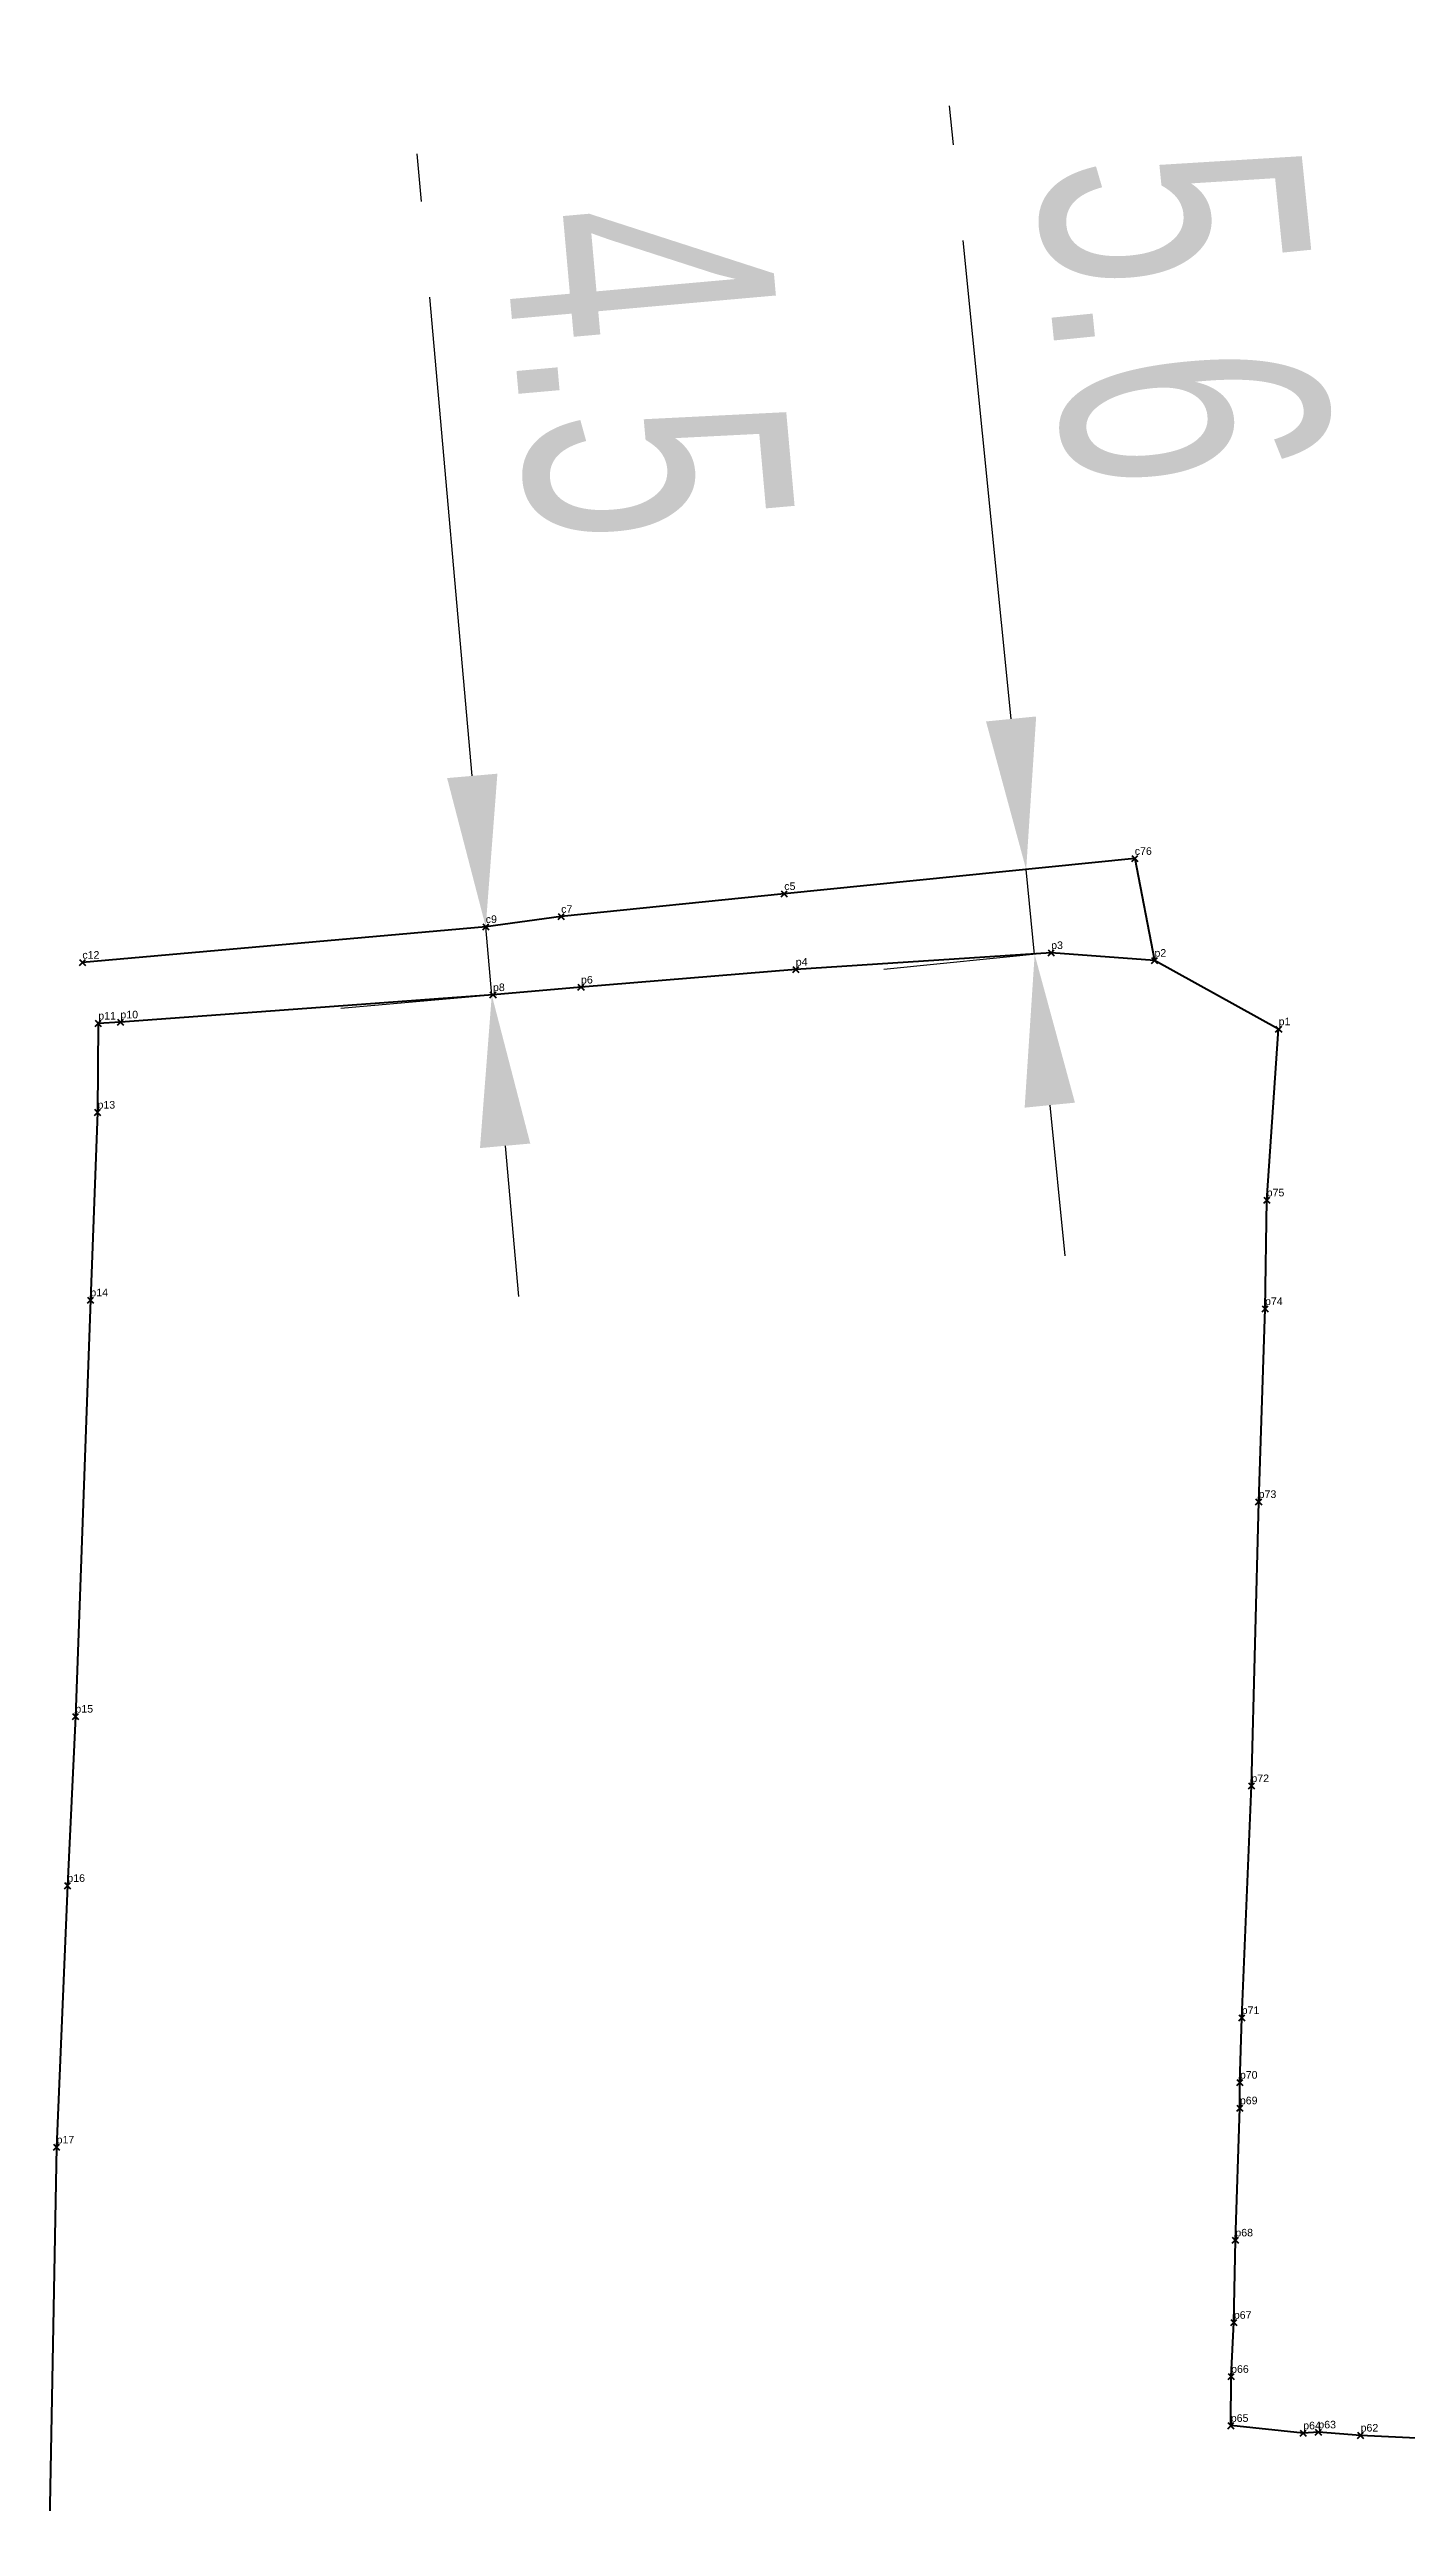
# Model space of a CAD drawing. Header units: millimetres. Extents: x 603863 to 606198, y 1299482 to 1300147.
# Drawn here: x 606026.4 to 606116, y 1299641.9 to 1299804 of the extents above; entities that cross this region are included whole.
import ezdxf

# ---------------------------------------------------------------- set-up
doc = ezdxf.new("R2010")
doc.units = ezdxf.units.MM
doc.header["$PDMODE"] = 3
doc.header["$PDSIZE"] = 0.2
doc.linetypes.add('PHANTOM', pattern=[63.5, 31.75, -6.35, 6.35, -6.35, 6.35, -6.35])
doc.layers.get('0').update_dxf_attribs({"color": 1, "linetype": 'CONTINUOUS', "lineweight": 100})
doc.layers.get('Defpoints').update_dxf_attribs({"linetype": 'CONTINUOUS'})
doc.layers.add('Point', color=5, linetype='CONTINUOUS', lineweight=100)
doc.layers.add('Point_Name', color=1, linetype='CONTINUOUS', lineweight=100)
doc.styles.get("Standard").update_dxf_attribs({"font": 'arial.ttf', "width": 0.65})
doc.dimstyles.new('ISO-25', dxfattribs={"dimtxt": 2.5, "dimasz": 2.5, "dimexe": 1.25, "dimexo": 0.625, "dimtad": 1, "dimtxsty": 'Standard', "dimcen": 2.5, "dimadec": 0, "dimazin": 0, "dimtfac": 1, "dimtmove": 0, "dimatfit": 3, "dimfxl": 1, "dimarcsym": 0})

# ---------------------------------------------------------------- blocks, each defined once
blk = doc.blocks.new('*D2')
at = {"color": 6, "linetype": 'PHANTOM', "lineweight": -2, "transparency": 16777216}
for p, q in [((606054.33, 1299756.02), (606050.69, 1299797.12)), ((606055.2, 1299746.06), (606045.26, 1299745.18)), ((606055.62, 1299741.55), (606055.22, 1299746.06)), ((606055.6, 1299741.55), (606045.66, 1299740.67)), ((606056.5, 1299731.59), (606057.39, 1299721.63))]:
    blk.add_line(p, q, dxfattribs=at)
at = {"color": 6, "linetype": 'PHANTOM', "transparency": 16777216}
for points in [[(606055.99, 1299756.17), (606052.67, 1299755.88), (606055.22, 1299746.06)], [(606058.16, 1299731.74), (606054.84, 1299731.44), (606055.62, 1299741.55)]]:
    blk.add_solid(points, dxfattribs=at)
at = {"layer": 'Defpoints', "color": 0, "linetype": 'PHANTOM', "transparency": 16777216}
for p in [(606055.22, 1299746.06), (606055.3, 1299746.07, 113.1), (606055.7, 1299741.56, 113.1)]:
    blk.add_point(p, dxfattribs=at)
at = {"color": 3, "linetype": 'PHANTOM', "transparency": 16777216, "insert": (606065.91, 1299782.78), "char_height": 17.5, "attachment_point": 5, "rotation": 275.0736}
blk.add_mtext('4.5', dxfattribs=at)
blk = doc.blocks.new('*D4')
at = {"color": 6, "linetype": 'PHANTOM', "lineweight": -2, "transparency": 16777216}
for p, q in [((606089.9, 1299759.79), (606085.84, 1299800.29)), ((606091.89, 1299749.94), (606080.95, 1299748.84)), ((606091.46, 1299744.23), (606090.9, 1299749.84)), ((606092.45, 1299744.33), (606081.51, 1299743.23)), ((606092.46, 1299734.28), (606093.46, 1299724.33))]:
    blk.add_line(p, q, dxfattribs=at)
at = {"color": 6, "linetype": 'PHANTOM', "transparency": 16777216}
for points in [[(606091.56, 1299759.95), (606088.25, 1299759.62), (606090.9, 1299749.84)], [(606094.12, 1299734.44), (606090.8, 1299734.11), (606091.46, 1299744.23)]]:
    blk.add_solid(points, dxfattribs=at)
at = {"layer": 'Defpoints', "color": 0, "linetype": 'PHANTOM', "transparency": 16777216}
for p in [(606090.9, 1299749.84), (606091.99, 1299749.95, 113.1), (606092.55, 1299744.34, 113.1)]:
    blk.add_point(p, dxfattribs=at)
at = {"color": 3, "linetype": 'PHANTOM', "transparency": 16777216, "insert": (606101.24, 1299786.4), "char_height": 17.5, "attachment_point": 5, "rotation": 275.7271}
blk.add_mtext('5.6', dxfattribs=at)

msp = doc.modelspace()

# ---------------------------------------------------------------- linework, layer by layer
at = {"color": 0, "linetype": 'PHANTOM', "ltscale": 8, "elevation": 113.1}
msp.add_lwpolyline([(606098.07, 1299750.56), (606074.93, 1299748.24), (606060.2, 1299746.73), (606055.22, 1299746.06), (606028.59, 1299743.7)], dxfattribs=at)
at = {"color": 0, "linetype": 'PHANTOM', "ltscale": 2, "elevation": 113.1}
msp.add_lwpolyline([(606098.07, 1299750.56), (606099.37, 1299743.83)], dxfattribs=at)
at = {"color": 0, "elevation": 113.1}
for points in [[(606107.57, 1299739.3), (606099.37, 1299743.83), (606092.55, 1299744.34), (606075.69, 1299743.24), (606061.51, 1299742.06), (606055.7, 1299741.56), (606031.1, 1299739.76), (606029.64, 1299739.68), (606029.59, 1299733.8), (606029.12, 1299721.4), (606028.13, 1299693.9), (606027.6, 1299682.72), (606026.89, 1299665.44), (606026.39, 1299639.43)], [(606120.35, 1299646.04), (606112.98, 1299646.41), (606110.19, 1299646.62), (606109.19, 1299646.56), (606104.41, 1299647.05), (606104.43, 1299650.29), (606104.61, 1299653.86), (606104.71, 1299659.3), (606105.01, 1299668.03), (606105.01, 1299669.72), (606105.13, 1299673.99), (606105.77, 1299689.31), (606106.25, 1299708.08), (606106.67, 1299720.82), (606106.78, 1299728), (606107.57, 1299739.3)]]:
    msp.add_lwpolyline(points, dxfattribs=at)
at = {"layer": 'Point'}
for p in [(606098.07, 1299750.56, 113.1), (606074.93, 1299748.24, 113.44), (606060.2, 1299746.73, 113.65), (606055.22, 1299746.06, 113.66), (606028.59, 1299743.7, 113.91), (606075.69, 1299743.24, 113.37), (606092.55, 1299744.34, 113.49), (606099.37, 1299743.83, 113.1), (606055.7, 1299741.56, 113.47), (606061.51, 1299742.06, 113.57), (606031.1, 1299739.76, 113.79), (606029.64, 1299739.68, 113.83), (606107.57, 1299739.3, 113.1), (606029.59, 1299733.8, 113.65), (606106.78, 1299728, 113), (606029.12, 1299721.4, 113.52), (606106.67, 1299720.82, 112.87), (606106.25, 1299708.08, 112.8), (606028.13, 1299693.9, 113.28), (606105.77, 1299689.31, 112.53), (606027.6, 1299682.72, 113.23), (606105.13, 1299673.99, 112.36), (606105.01, 1299669.72, 112.24), (606105.01, 1299668.03, 112.4), (606026.89, 1299665.44, 112.91), (606104.71, 1299659.3, 112.12), (606104.61, 1299653.86, 112.2), (606104.43, 1299650.29, 112.11), (606104.41, 1299647.05, 112.09), (606109.19, 1299646.56, 112.09), (606110.19, 1299646.62, 111.99), (606112.98, 1299646.41, 111.99)]:
    msp.add_point(p, dxfattribs=at)

# ---------------------------------------------------------------- texts
at = {"layer": 'Point_Name'}
for s, p in [('c76', (606098.07, 1299750.81)), ('c5', (606074.93, 1299748.49)), ('c9', (606055.22, 1299746.31)), ('c7', (606060.2, 1299746.98)), ('p3', (606092.55, 1299744.59)), ('c12', (606028.59, 1299743.95)), ('p4', (606075.69, 1299743.49)), ('p2', (606099.37, 1299744.08)), ('p8', (606055.7, 1299741.81)), ('p6', (606061.51, 1299742.31)), ('p11', (606029.64, 1299739.93)), ('p10', (606031.1, 1299740.01)), ('p1', (606107.57, 1299739.55)), ('p13', (606029.59, 1299734.05)), ('p75', (606106.78, 1299728.25)), ('p14', (606029.12, 1299721.65)), ('p74', (606106.67, 1299721.07)), ('p73', (606106.25, 1299708.33)), ('p15', (606028.13, 1299694.15)), ('p72', (606105.77, 1299689.56)), ('p16', (606027.6, 1299682.97)), ('p71', (606105.13, 1299674.24)), ('p70', (606105.01, 1299669.97)), ('p69', (606105.01, 1299668.28)), ('p17', (606026.89, 1299665.69)), ('p68', (606104.71, 1299659.55)), ('p67', (606104.61, 1299654.11)), ('p66', (606104.43, 1299650.54)), ('p65', (606104.41, 1299647.3)), ('p64', (606109.19, 1299646.81)), ('p63', (606110.19, 1299646.87)), ('p62', (606112.98, 1299646.66))]:
    msp.add_text(s, height=0.5, dxfattribs=at).set_placement(p)

# ---------------------------------------------------------------- dimensions: what is measured, and where the dimension line sits
at = {"color": 0, "linetype": 'PHANTOM'}
for p1, p2, distance, picture, middle in [((606092.55, 1299744.34, 113.1), (606091.99, 1299749.95, 113.1), 1.09, '*D4', (606101.24, 1299786.4)), ((606055.7, 1299741.56, 113.1), (606055.3, 1299746.07, 113.1), 0.08, '*D2', (606065.91, 1299782.78))]:
    dim = msp.add_aligned_dim(p1=p1, p2=p2, distance=distance, dimstyle='ISO-25', override={"dimscale": 0.05, "dimtxt": 350, "dimasz": 200, "dimexe": 200, "dimexo": 2, "dimgap": 100, "dimdec": 1, "dimdsep": 46, "dimclrd": 6, "dimclre": 6, "dimclrt": 3, "dimtdec": 1}, dxfattribs=at)
    dim.commit()
    dim.dimension.update_dxf_attribs({"geometry": picture, "text_midpoint": middle})

doc.saveas('drawing.dxf')
